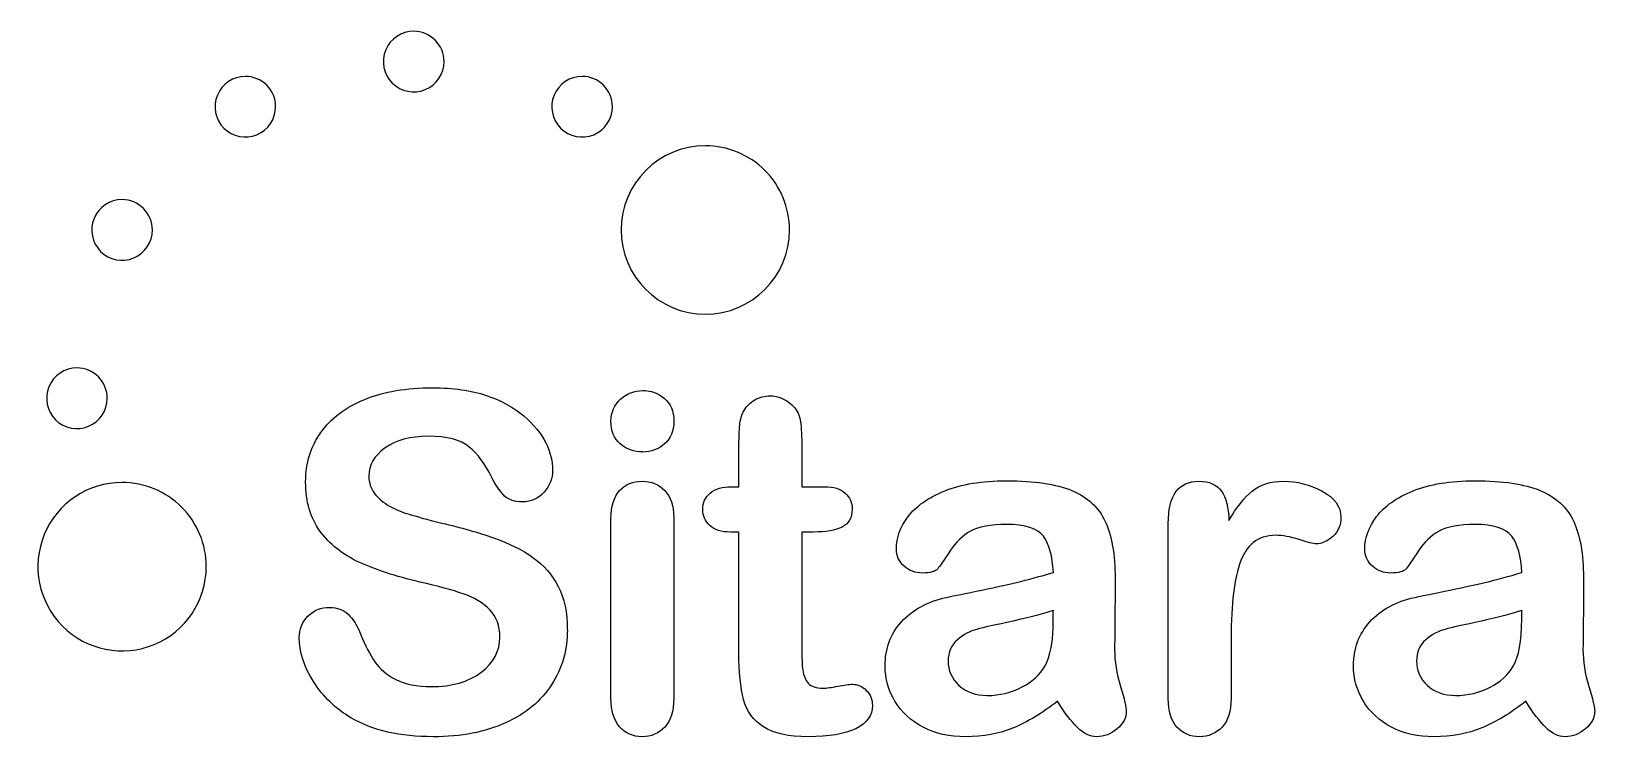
# Model space of a CAD drawing. Extents: x -2 to 360, y 0 to 163.
import ezdxf

# ---------------------------------------------------------------- set-up
doc = ezdxf.new("R2010")
doc.units = 0
doc.layers.get('0').update_dxf_attribs({"linetype": 'CONTINUOUS'})

msp = doc.modelspace()

# ---------------------------------------------------------------- linework, layer by layer
at = {"color": 7}
for points in [[(86.8425, 163.0275)], [(86.8425, 163.0275)], [(47.94, 152.6025)], [(125.7525, 152.6025)], [(154.2375, 136.5675)], [(19.455, 124.1175)], [(9.03, 85.215)], [(9.03, 85.215)], [(19.455, 58.755)]]:
    msp.add_lwpolyline(points, close=True, dxfattribs=at)
for points in [[(139.77, 65.7975), (139.77, 65.805)], [(160.395, 57.7725), (161.9925, 57.7725), (161.9925, 66.495)], [(176.5125, 67.665), (176.5125, 57.7725), (181.83, 57.7725)], [(160.395, 57.78), (160.395, 57.7725)], [(146.9475, 50.805), (146.9475, 8.835)], [(146.9475, 50.7975), (146.9475, 50.805)], [(132.4275, 8.835), (132.4275, 50.3775)], [(161.985, 19.4175), (161.985, 47.295), (160.0725, 47.295)], [(179.2275, 47.295), (176.5125, 47.295), (176.5125, 20.5875)], [(261.2025, 8.835), (261.2025, 49.26)], [(234.645, 27.1425), (234.645, 29.22), (234.66, 29.205)], [(342.885, 27.1425), (342.885, 29.22), (342.9, 29.205)], [(122.34, 24.7425), (122.355, 24.735)], [(275.7225, 20.9625), (275.73, 20.9625)], [(275.73, 20.9625), (275.73, 8.835)], [(235.6125, 8.1975), (235.62, 8.19)], [(343.8525, 8.1975), (343.86, 8.19)]]:
    msp.add_lwpolyline(points, dxfattribs=at)
for points in [[(86.8425, 163.0275), (84.009242, 163.0275), (81.454965, 161.320787), (80.370724, 158.703197)], [(86.8425, 163.0275), (84.009242, 163.0275), (81.454965, 161.320787), (80.370724, 158.703197)], [(91.795783, 160.975783), (90.482091, 162.289475), (88.700342, 163.0275), (86.8425, 163.0275)], [(91.795783, 160.975783), (90.482091, 162.289475), (88.700342, 163.0275), (86.8425, 163.0275)], [(93.8475, 156.0225), (93.8475, 157.880342), (93.109475, 159.662091), (91.795783, 160.975783)], [(93.8475, 156.0225), (93.8475, 157.880342), (93.109475, 159.662091), (91.795783, 160.975783)], [(80.370724, 158.703197), (79.286483, 156.085608), (79.885801, 153.072633), (81.889217, 151.069217)], [(80.370724, 158.703197), (79.286483, 156.085608), (79.885801, 153.072633), (81.889217, 151.069217)], [(89.523197, 149.550724), (92.140787, 150.634965), (93.8475, 153.189242), (93.8475, 156.0225)], [(89.523197, 149.550724), (92.140787, 150.634965), (93.8475, 153.189242), (93.8475, 156.0225)], [(47.94, 152.6025), (45.106742, 152.6025), (42.552465, 150.895787), (41.468224, 148.278197)], [(52.893283, 150.550783), (51.579591, 151.864475), (49.797842, 152.6025), (47.94, 152.6025)], [(125.7525, 152.6025), (122.919242, 152.6025), (120.364965, 150.895787), (119.280724, 148.278197)], [(130.705783, 150.550783), (129.392091, 151.864475), (127.610342, 152.6025), (125.7525, 152.6025)], [(41.468224, 148.278197), (40.383983, 145.660608), (40.983301, 142.647633), (42.986717, 140.644217)], [(54.945, 145.5975), (54.945, 147.455342), (54.206975, 149.237091), (52.893283, 150.550783)], [(81.889217, 151.069217), (83.892633, 149.065801), (86.905608, 148.466483), (89.523197, 149.550724)], [(81.889217, 151.069217), (83.892633, 149.065801), (86.905608, 148.466483), (89.523197, 149.550724)], [(119.280724, 148.278197), (118.196483, 145.660608), (118.795801, 142.647633), (120.799217, 140.644217)], [(132.7575, 145.5975), (132.7575, 147.455342), (132.019475, 149.237091), (130.705783, 150.550783)], [(50.620697, 139.125724), (53.238287, 140.209965), (54.945, 142.764242), (54.945, 145.5975)], [(128.433197, 139.125724), (131.050787, 140.209965), (132.7575, 142.764242), (132.7575, 145.5975)], [(42.986717, 140.644217), (44.990133, 138.640801), (48.003108, 138.041483), (50.620697, 139.125724)], [(120.799217, 140.644217), (122.802633, 138.640801), (125.815608, 138.041483), (128.433197, 139.125724)], [(154.2375, 136.5675), (143.4928, 136.5675), (134.7825, 127.8572), (134.7825, 117.1125)], [(167.994262, 130.869262), (164.345742, 134.517783), (159.397287, 136.5675), (154.2375, 136.5675)], [(173.6925, 117.1125), (173.6925, 122.272287), (171.642783, 127.220742), (167.994262, 130.869262)], [(19.455, 124.1175), (16.621742, 124.1175), (14.067465, 122.410787), (12.983224, 119.793197)], [(24.408283, 122.065783), (23.094591, 123.379475), (21.312842, 124.1175), (19.455, 124.1175)], [(12.983224, 119.793197), (11.898983, 117.175608), (12.498301, 114.162633), (14.501717, 112.159217)], [(26.46, 117.1125), (26.46, 118.970342), (25.721975, 120.752091), (24.408283, 122.065783)], [(22.135697, 110.640724), (24.753287, 111.724965), (26.46, 114.279242), (26.46, 117.1125)], [(134.7825, 117.1125), (134.7825, 106.3678), (143.4928, 97.6575), (154.2375, 97.6575)], [(154.2375, 97.6575), (164.9822, 97.6575), (173.6925, 106.3678), (173.6925, 117.1125)], [(14.501717, 112.159217), (16.505133, 110.155801), (19.518108, 109.556483), (22.135697, 110.640724)], [(9.03, 85.215), (6.196742, 85.215), (3.642465, 83.508287), (2.558224, 80.890697)], [(9.03, 85.215), (6.196742, 85.215), (3.642465, 83.508287), (2.558224, 80.890697)], [(13.983283, 83.163283), (12.669591, 84.476975), (10.887842, 85.215), (9.03, 85.215)], [(13.983283, 83.163283), (12.669591, 84.476975), (10.887842, 85.215), (9.03, 85.215)], [(16.035, 78.21), (16.035, 80.067842), (15.296975, 81.849591), (13.983283, 83.163283)], [(16.035, 78.21), (16.035, 80.067842), (15.296975, 81.849591), (13.983283, 83.163283)], [(2.558224, 80.890697), (1.473983, 78.273108), (2.073301, 75.260133), (4.076717, 73.256717)], [(2.558224, 80.890697), (1.473983, 78.273108), (2.073301, 75.260133), (4.076717, 73.256717)], [(75.54, 77.9625), (79.9725, 79.755), (85.185, 80.6475), (91.1775, 80.6475)], [(91.1775, 80.6475), (95.9625, 80.6475), (100.1025, 80.055), (103.5975, 78.8625)], [(134.64, 78.0075), (136.11, 79.3425), (137.82, 80.0025), (139.77, 80.0025)], [(139.77, 80.0025), (141.72, 80.0025), (143.3175, 79.4025), (144.7725, 78.195)], [(11.710697, 71.738224), (14.328287, 72.822465), (16.035, 75.376742), (16.035, 78.21)], [(11.710697, 71.738224), (14.328287, 72.822465), (16.035, 75.376742), (16.035, 78.21)], [(65.3775, 70.275), (67.7175, 73.605), (71.1075, 76.17), (75.54, 77.9625)], [(103.5975, 78.8625), (107.0925, 77.6775), (109.9875, 76.095), (112.2975, 74.13)], [(132.435, 72.93), (132.435, 74.985), (133.17, 76.68), (134.64, 78.0075)], [(144.7725, 78.195), (146.2275, 76.9875), (146.955, 75.2325), (146.955, 72.93)], [(163.215, 75.4275), (163.785, 76.4175), (164.595, 77.2275), (165.66, 77.85)], [(165.66, 77.85), (166.725, 78.465), (167.91, 78.78), (169.2225, 78.78)], [(169.2225, 78.78), (171.0675, 78.78), (172.7325, 78.09), (174.225, 76.7025)], [(174.225, 76.7025), (175.215, 75.78), (175.845, 74.655), (176.115, 73.3275)], [(4.076717, 73.256717), (6.080133, 71.253301), (9.093108, 70.653983), (11.710697, 71.738224)], [(4.076717, 73.256717), (6.080133, 71.253301), (9.093108, 70.653983), (11.710697, 71.738224)], [(112.2975, 74.13), (114.6, 72.1575), (116.2875, 70.095), (117.3525, 67.935)], [(134.5875, 67.665), (133.1475, 68.9025), (132.435, 70.6575), (132.435, 72.93)], [(146.955, 72.93), (146.955, 70.6275), (146.2425, 68.9475), (144.825, 67.6875)], [(162.18, 72), (162.3, 73.3275), (162.6525, 74.475), (163.215, 75.4275)], [(176.115, 73.3275), (176.3775, 72), (176.5125, 70.11), (176.5125, 67.665)], [(61.8675, 58.8375), (61.8675, 63.345), (63.0375, 66.9375), (65.3775, 70.275)], [(90.1125, 69.4275), (86.0325, 69.4275), (82.7475, 68.5275), (80.2425, 66.7425)], [(99.69, 66.9525), (97.7025, 68.6025), (94.515, 69.4275), (90.1125, 69.4275)], [(161.9925, 66.495), (161.9925, 68.835), (162.0525, 70.6725), (162.18, 72)], [(80.2425, 66.7425), (77.7375, 64.9575), (76.4925, 62.7975), (76.4925, 60.2775)], [(104.7975, 60.0675), (103.38, 63.0075), (101.6775, 65.31), (99.69, 66.9525)], [(117.3525, 67.935), (118.4175, 65.7675), (118.95, 63.66), (118.95, 61.605)], [(139.77, 65.805), (137.745, 65.805), (136.02, 66.4275), (134.5875, 67.665)], [(144.825, 67.6875), (143.4075, 66.4275), (141.72, 65.7975), (139.77, 65.7975)], [(118.95, 61.605), (118.95, 59.7225), (118.2825, 58.035), (116.955, 56.5275)], [(19.455, 58.755), (11.586187, 58.755), (4.492188, 54.014941), (1.480924, 46.745106)], [(33.211762, 53.056762), (29.563242, 56.705283), (24.614787, 58.755), (19.455, 58.755)], [(65.19, 47.535), (62.97, 50.565), (61.8675, 54.33), (61.8675, 58.8375)], [(76.4925, 60.2775), (76.4925, 58.7175), (76.92, 57.3675), (77.7675, 56.235)], [(107.8575, 55.6275), (106.92, 56.5275), (105.9, 58.0125), (104.7975, 60.0675)], [(134.4225, 56.865), (135.75, 58.32), (137.4825, 59.0475), (139.605, 59.0475)], [(139.605, 59.0475), (141.7275, 59.0475), (143.49, 58.32), (144.87, 56.865)], [(209.55, 56.82), (213.3825, 58.38), (218.1525, 59.16), (223.86, 59.16)], [(223.86, 59.16), (230.2425, 59.16), (235.26, 58.4025), (238.9125, 56.9025)], [(261.2025, 49.26), (261.2025, 55.785), (263.5575, 59.0475), (268.275, 59.0475)], [(268.275, 59.0475), (270.6825, 59.0475), (272.4225, 58.2825), (273.4875, 56.76)], [(280.59, 56.76), (282.42, 58.2825), (284.8575, 59.0475), (287.9025, 59.0475)], [(287.9025, 59.0475), (290.9475, 59.0475), (293.91, 58.2825), (296.7825, 56.76)], [(317.79, 56.82), (321.6225, 58.38), (326.3925, 59.16), (332.1, 59.16)], [(332.1, 59.16), (338.4825, 59.16), (343.5, 58.4025), (347.1525, 56.9025)], [(77.7675, 56.235), (78.615, 55.1025), (79.7925, 54.1275), (81.2775, 53.31)], [(111.9825, 54.27), (110.175, 54.27), (108.8025, 54.72), (107.8575, 55.6275)], [(116.955, 56.5275), (115.6275, 55.02), (113.97, 54.27), (111.9825, 54.27)], [(132.4275, 50.3775), (132.4275, 53.25), (133.095, 55.41), (134.4225, 56.865)], [(144.87, 56.865), (146.25, 55.41), (146.9475, 53.3925), (146.9475, 50.7975)], [(153.6375, 52.5675), (153.6375, 54.0975), (154.215, 55.3425), (155.37, 56.3175)], [(155.37, 56.3175), (156.525, 57.2925), (158.1975, 57.78), (160.395, 57.78)], [(181.83, 57.7725), (183.885, 57.7725), (185.46, 57.285), (186.54, 56.31)], [(186.54, 56.31), (187.62, 55.335), (188.16, 54.0825), (188.16, 52.56)], [(201.09, 50.865), (202.8975, 53.2725), (205.7175, 55.26), (209.55, 56.82)], [(238.9125, 56.9025), (242.565, 55.395), (245.145, 53.01), (246.6525, 49.7475)], [(273.4875, 56.76), (274.5525, 55.2375), (275.1375, 52.98), (275.2425, 50.0025)], [(275.2425, 50.0025), (276.9825, 52.98), (278.76, 55.23), (280.59, 56.76)], [(296.7825, 56.76), (299.655, 55.2375), (301.095, 53.2125), (301.095, 50.6925)], [(309.33, 50.865), (311.1375, 53.2725), (313.9575, 55.26), (317.79, 56.82)], [(347.1525, 56.9025), (350.805, 55.395), (353.385, 53.01), (354.8925, 49.7475)], [(38.91, 39.3), (38.91, 44.459787), (36.860283, 49.408242), (33.211762, 53.056762)], [(81.2775, 53.31), (82.77, 52.4925), (84.2775, 51.855), (85.8, 51.3975)], [(85.8, 51.3975), (87.3225, 50.9325), (89.8425, 50.265), (93.3525, 49.3725)], [(155.2875, 48.7875), (154.185, 49.7775), (153.6375, 51.0375), (153.6375, 52.5675)], [(188.16, 52.56), (188.16, 50.61), (187.3875, 49.245), (185.85, 48.465)], [(198.375, 43.4175), (198.375, 45.9675), (199.2825, 48.45), (201.09, 50.865)], [(301.095, 50.6925), (301.095, 48.9225), (300.48, 47.4525), (299.2575, 46.305)], [(306.615, 43.4175), (306.615, 45.9675), (307.5225, 48.45), (309.33, 50.865)], [(74.1825, 40.35), (70.4025, 42.105), (67.41, 44.4975), (65.19, 47.535)], [(93.3525, 49.3725), (97.7475, 48.345), (101.73, 47.205), (105.2925, 45.9675)], [(160.0725, 47.295), (157.98, 47.295), (156.3825, 47.79), (155.2875, 48.7875)], [(185.85, 48.465), (184.305, 47.685), (182.1, 47.295), (179.2275, 47.295)], [(215.535, 47.505), (213.675, 46.4775), (212.0775, 44.9325), (210.75, 42.8775)], [(223.86, 49.05), (220.17, 49.05), (217.395, 48.5325), (215.535, 47.505)], [(232.3425, 46.365), (230.9775, 48.1575), (228.15, 49.05), (223.86, 49.05)], [(246.6525, 49.7475), (248.16, 46.485), (248.9175, 42.1575), (248.9175, 36.765)], [(323.775, 47.505), (321.915, 46.4775), (320.3175, 44.9325), (318.99, 42.8775)], [(332.1, 49.05), (328.41, 49.05), (325.635, 48.5325), (323.775, 47.505)], [(340.5825, 46.365), (339.2175, 48.1575), (336.39, 49.05), (332.1, 49.05)], [(354.8925, 49.7475), (356.4, 46.485), (357.1575, 42.1575), (357.1575, 36.765)], [(1.480924, 46.745106), (-1.530341, 39.475271), (0.134147, 31.107329), (5.698238, 25.543238)], [(105.2925, 45.9675), (108.855, 44.7225), (111.885, 43.215), (114.39, 41.445)], [(200.16, 39.3975), (198.9675, 40.44), (198.375, 41.7825), (198.375, 43.4175)], [(234.66, 37.935), (234.48, 41.7675), (233.7075, 44.5725), (232.3425, 46.365)], [(280.83, 44.8725), (279.48, 43.755), (278.4375, 42.0975), (277.695, 39.9)], [(286.0425, 46.545), (283.9125, 46.545), (282.1725, 45.9825), (280.83, 44.8725)], [(291.4425, 45.5625), (289.4025, 46.215), (287.6025, 46.545), (286.0425, 46.545)], [(295.2975, 44.58), (294.765, 44.58), (293.4825, 44.91), (291.4425, 45.5625)], [(299.2575, 46.305), (298.035, 45.1575), (296.715, 44.58), (295.2975, 44.58)], [(308.4, 39.3975), (307.2075, 40.44), (306.615, 41.7825), (306.615, 43.4175)], [(342.9, 37.935), (342.72, 41.7675), (341.9475, 44.5725), (340.5825, 46.365)], [(88.2525, 35.7525), (82.65, 37.065), (77.9625, 38.6025), (74.1825, 40.35)], [(114.39, 41.445), (116.8875, 39.675), (118.8375, 37.4325), (120.24, 34.7175)], [(210.75, 42.8775), (209.4225, 40.8225), (208.4775, 39.465), (207.93, 38.8125)], [(277.695, 39.9), (276.9525, 37.7025), (276.435, 35.085), (276.15, 32.055)], [(318.99, 42.8775), (317.6625, 40.8225), (316.7175, 39.465), (316.17, 38.8125)], [(26.900106, 21.325924), (34.169941, 24.337188), (38.91, 31.431187), (38.91, 39.3)], [(204.39, 37.83), (202.755, 37.83), (201.3525, 38.355), (200.16, 39.3975)], [(207.93, 38.8125), (207.3825, 38.1525), (206.205, 37.83), (204.39, 37.83)], [(226.1775, 35.67), (228.7875, 36.2925), (231.615, 37.0425), (234.66, 37.935)], [(248.9175, 36.765), (248.9175, 33.36), (248.91, 30.4725), (248.8875, 28.095)], [(312.63, 37.83), (310.995, 37.83), (309.5925, 38.355), (308.4, 39.3975)], [(316.17, 38.8125), (315.6225, 38.1525), (314.445, 37.83), (312.63, 37.83)], [(334.4175, 35.67), (337.0275, 36.2925), (339.855, 37.0425), (342.9, 37.935)], [(357.1575, 36.765), (357.1575, 33.36), (357.15, 30.4725), (357.1275, 28.095)], [(98.28, 33.0375), (95.7825, 33.885), (92.4375, 34.7925), (88.2525, 35.7525)], [(104.4, 29.34), (102.8175, 30.9525), (100.785, 32.1825), (98.28, 33.0375)], [(120.24, 34.7175), (121.6425, 32.0025), (122.34, 28.68), (122.34, 24.7425)], [(209.925, 32.1825), (210.8475, 32.3925), (213.135, 32.8725), (216.7875, 33.6225)], [(216.7875, 33.6225), (220.44, 34.365), (223.5675, 35.0475), (226.1775, 35.67)], [(318.165, 32.1825), (319.0875, 32.3925), (321.375, 32.8725), (325.0275, 33.6225)], [(325.0275, 33.6225), (328.68, 34.365), (331.8075, 35.0475), (334.4175, 35.67)], [(62.385, 27.8475), (63.7125, 29.2125), (65.4075, 29.895), (67.4625, 29.895)], [(67.4625, 29.895), (69.1275, 29.895), (70.5375, 29.3625), (71.6925, 28.2975)], [(106.77, 23.0325), (106.77, 25.62), (105.9825, 27.72), (104.4, 29.34)], [(199.5525, 26.5425), (202.0725, 29.34), (205.53, 31.2225), (209.925, 32.1825)], [(234.66, 29.205), (232.53, 28.425), (229.44, 27.6), (225.375, 26.73)], [(276.15, 32.055), (275.865, 29.025), (275.7225, 25.3275), (275.7225, 20.9625)], [(307.7925, 26.5425), (310.3125, 29.34), (313.77, 31.2225), (318.165, 32.1825)], [(342.9, 29.205), (340.77, 28.425), (337.68, 27.6), (333.615, 26.73)], [(5.698238, 25.543238), (11.262329, 19.979147), (19.630271, 18.314659), (26.900106, 21.325924)], [(60.39, 22.9275), (60.39, 24.84), (61.0575, 26.4825), (62.385, 27.8475)], [(71.6925, 28.2975), (72.8475, 27.2325), (73.83, 25.6575), (74.6475, 23.565)], [(195.7725, 16.38), (195.7725, 20.355), (197.0325, 23.7375), (199.5525, 26.5425)], [(225.375, 26.73), (221.31, 25.86), (218.505, 25.2225), (216.945, 24.8175)], [(232.68, 16.29), (233.9925, 18.4875), (234.645, 22.1025), (234.645, 27.1425)], [(248.8875, 28.095), (248.8725, 25.7175), (248.8425, 23.0775), (248.805, 20.1675)], [(304.0125, 16.38), (304.0125, 20.355), (305.2725, 23.7375), (307.7925, 26.5425)], [(333.615, 26.73), (329.5575, 25.86), (326.745, 25.2225), (325.185, 24.8175)], [(340.92, 16.29), (342.2325, 18.4875), (342.885, 22.1025), (342.885, 27.1425)], [(357.1275, 28.095), (357.1125, 25.7175), (357.0825, 23.0775), (357.045, 20.1675)], [(63.7125, 12.7425), (61.4925, 16.23), (60.39, 19.6275), (60.39, 22.9275)], [(74.6475, 23.565), (75.6375, 21.0825), (76.71, 19.005), (77.865, 17.34)], [(102.3825, 14.865), (105.3075, 17.0475), (106.77, 19.77), (106.77, 23.0325)], [(122.355, 24.735), (122.355, 20.0175), (121.14, 15.78), (118.71, 12.0225)], [(212.475, 22.425), (211.0575, 21.2325), (210.345, 19.575), (210.345, 17.4525)], [(216.945, 24.8175), (215.385, 24.4125), (213.8925, 23.61), (212.475, 22.425)], [(320.715, 22.425), (319.2975, 21.2325), (318.585, 19.575), (318.585, 17.4525)], [(325.185, 24.8175), (323.625, 24.4125), (322.1325, 23.61), (320.715, 22.425)], [(163.08, 8.6175), (162.3525, 11.31), (161.985, 14.91), (161.985, 19.4175)], [(176.5125, 20.5875), (176.5125, 18.315), (176.595, 16.575), (176.7525, 15.345)], [(248.805, 20.1675), (248.805, 17.4375), (249.255, 14.5875), (250.1625, 11.6325)], [(357.045, 20.1675), (357.045, 17.4375), (357.495, 14.5875), (358.4025, 11.6325)], [(77.865, 17.34), (79.02, 15.675), (80.64, 14.3025), (82.7325, 13.215)], [(90.975, 11.595), (95.655, 11.595), (99.4575, 12.6825), (102.3825, 14.865)], [(176.7525, 15.345), (176.91, 14.1225), (177.3375, 13.1325), (178.0275, 12.3675)], [(198.06, 8.19), (196.5375, 10.71), (195.7725, 13.44), (195.7725, 16.38)], [(210.345, 17.4525), (210.345, 15.33), (211.1775, 13.3875), (212.8425, 11.8425)], [(227.3325, 11.4225), (229.7625, 12.6825), (231.5475, 14.3025), (232.68, 16.29)], [(306.3, 8.19), (304.7775, 10.71), (304.0125, 13.44), (304.0125, 16.38)], [(318.585, 17.4525), (318.585, 15.33), (319.4175, 13.3875), (321.0825, 11.8425)], [(335.5725, 11.4225), (338.0025, 12.6825), (339.7875, 14.3025), (340.92, 16.29)], [(72.3525, 4.365), (68.805, 6.4575), (65.925, 9.2475), (63.7125, 12.7425)], [(82.7325, 13.215), (84.825, 12.1275), (87.57, 11.595), (90.975, 11.595)], [(118.71, 12.0225), (116.28, 8.265), (112.725, 5.3175), (108.045, 3.195)], [(178.0275, 12.3675), (178.7175, 11.6025), (179.8425, 11.2275), (181.4025, 11.2275)], [(181.4025, 11.2275), (182.25, 11.2275), (183.405, 11.3775), (184.86, 11.6775)], [(184.86, 11.6775), (186.315, 11.9775), (187.4475, 12.1275), (188.265, 12.1275)], [(188.265, 12.1275), (189.435, 12.1275), (190.4925, 11.655), (191.43, 10.7175)], [(212.8425, 11.8425), (214.5075, 10.305), (216.69, 9.5325), (219.3825, 9.5325)], [(219.3825, 9.5325), (222.255, 9.5325), (224.9025, 10.1625), (227.3325, 11.4225)], [(250.1625, 11.6325), (251.07, 8.6775), (251.52, 6.765), (251.52, 5.9175)], [(321.0825, 11.8425), (322.7475, 10.305), (324.93, 9.5325), (327.6225, 9.5325)], [(327.6225, 9.5325), (330.495, 9.5325), (333.1425, 10.1625), (335.5725, 11.4225)], [(358.4025, 11.6325), (359.31, 8.6775), (359.76, 6.765), (359.76, 5.9175)], [(134.4225, 2.295), (133.095, 3.8175), (132.4275, 6), (132.4275, 8.835)], [(146.9475, 8.835), (146.9475, 5.925), (146.2575, 3.7275), (144.87, 2.2425)], [(167.6775, 2.2875), (165.3375, 3.81), (163.8, 5.925), (163.08, 8.6175)], [(192.84, 7.23), (192.84, 4.89), (191.565, 3.0975), (189.0075, 1.86)], [(191.43, 10.7175), (192.3675, 9.78), (192.84, 8.6175), (192.84, 7.23)], [(204.5775, 2.205), (201.7575, 3.675), (199.59, 5.67), (198.06, 8.19)], [(235.62, 8.19), (232.11, 5.46), (228.7125, 3.4125), (225.435, 2.0475)], [(240.24, 2.1075), (238.785, 3.51), (237.24, 5.535), (235.6125, 8.1975)], [(263.2275, 2.2425), (261.8775, 3.735), (261.2025, 5.9325), (261.2025, 8.835)], [(275.73, 8.835), (275.73, 5.8875), (275.04, 3.6825), (273.6525, 2.2125)], [(312.8175, 2.205), (309.9975, 3.675), (307.83, 5.67), (306.3, 8.19)], [(343.86, 8.19), (340.35, 5.46), (336.9525, 3.4125), (333.675, 2.0475)], [(348.48, 2.1075), (347.025, 3.51), (345.48, 5.535), (343.8525, 8.1975)], [(91.395, 0), (83.7, 0), (77.355, 1.455), (72.3525, 4.365)], [(251.52, 5.9175), (251.52, 4.425), (250.8225, 3.075), (249.42, 1.845)], [(359.76, 5.9175), (359.76, 4.425), (359.0625, 3.075), (357.66, 1.845)], [(108.045, 3.195), (103.365, 1.0725), (97.815, 0), (91.395, 0)], [(139.605, 0.0075), (137.475, 0.0075), (135.75, 0.7725), (134.4225, 2.295)], [(144.87, 2.2425), (143.49, 0.75), (141.735, 0.0075), (139.605, 0.0075)], [(177.9975, 0), (173.46, 0), (170.0175, 0.765), (167.6775, 2.2875)], [(189.0075, 1.86), (186.45, 0.6225), (182.7825, 0), (177.9975, 0)], [(214.395, 0), (210.675, 0), (207.3975, 0.735), (204.5775, 2.205)], [(225.435, 2.0475), (222.1575, 0.6825), (218.475, 0), (214.395, 0)], [(244.6575, 0.0075), (243.165, 0.0075), (241.695, 0.705), (240.24, 2.1075)], [(249.42, 1.845), (248.0175, 0.6225), (246.435, 0.0075), (244.6575, 0.0075)], [(268.3875, 0.0075), (266.2575, 0.0075), (264.5775, 0.75), (263.2275, 2.2425)], [(273.6525, 2.2125), (272.2725, 0.7425), (270.5175, 0.0075), (268.3875, 0.0075)], [(322.635, 0), (318.915, 0), (315.6375, 0.735), (312.8175, 2.205)], [(333.675, 2.0475), (330.3975, 0.6825), (326.715, 0), (322.635, 0)], [(352.8975, 0.0075), (351.405, 0.0075), (349.935, 0.705), (348.48, 2.1075)], [(357.66, 1.845), (356.2575, 0.6225), (354.675, 0.0075), (352.8975, 0.0075)]]:
    msp.add_open_spline(points, degree=3, dxfattribs=at)

doc.saveas('drawing.dxf')
